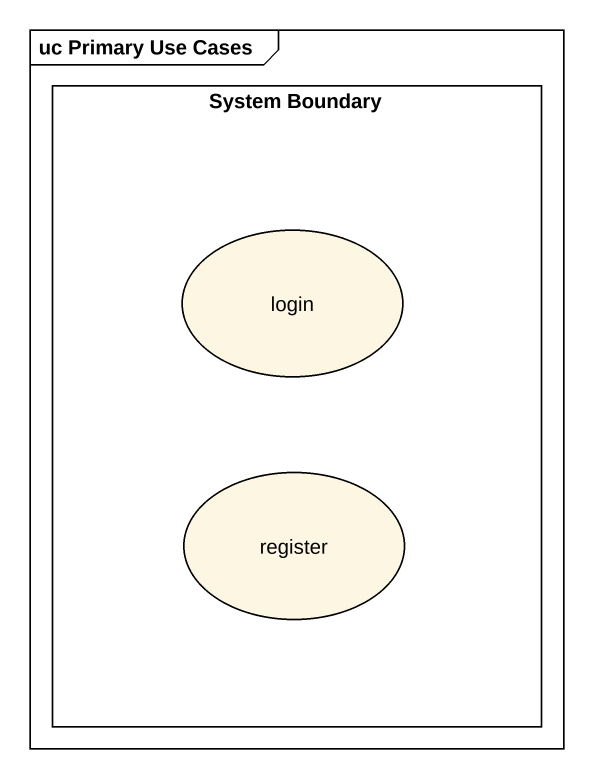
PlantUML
@startuml
mainframe uc Primary Use Cases
rectangle "System Boundary" as System_Boundary {
  usecase login
  usecase register
}
@enduml
